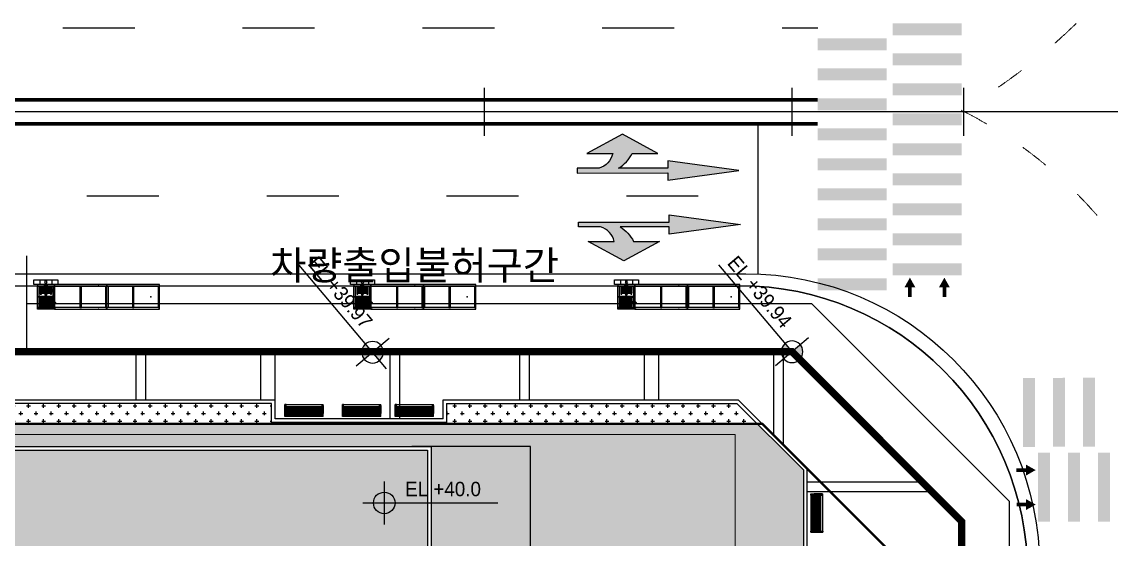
# Model space of a CAD drawing. Header units: millimetres. Extents: x -58335 to 291665, y -66693 to 213307.
# Drawn here: x 165682 to 211123, y 149744 to 171305 of the extents above; entities that cross this region are included whole.
import ezdxf
from ezdxf.enums import TextEntityAlignment as Align
from ezdxf.xclip import XClip

# ---------------------------------------------------------------- set-up
doc = ezdxf.new("R2010")
doc.units = ezdxf.units.MM
doc.header["$LTSCALE"] = 1000
doc.header["$XCLIPFRAME"] = 0
for name, pattern in [('X-SITE$0$ACAD_ISO03W100', [30, 12, -18]), ('X-SITE$0$H1', [1.5, 1, -0.5]), ('X-SITE$0$HID', [2.8, 1.8, -1]), ('X-SITE$0$HIDDEN', [0.375, 0.25, -0.125]), ('X-SITE$0$HIDDEN2', [4.75, 3.17, -1.58]), ('X-SITE$0$PHANTOM2', [1.25, 0.625, -0.125, 0.125, -0.125, 0.125, -0.125])]:
    doc.linetypes.add(name, pattern=pattern)
for name, color, linetype in [('X-SITE$0$# 레벨계획 PLOT', 212, 'Continuous'), ('X-SITE$0$-MY-계획선', 253, 'Continuous'), ('X-SITE$0$-MY-녹지', 254, 'Continuous'), ('X-SITE$0$-MY-녹지-건축한계선', 253, 'Continuous'), ('X-SITE$0$-MY-보조선', 253, 'Continuous'), ('X-SITE$0$-MY-시설선', 254, 'Continuous'), ('X-SITE$0$-MY-시설선 wood', 254, 'Continuous'), ('X-SITE$0$-MY-포장Hatch', 254, 'Continuous'), ('X-SITE$0$-MY-포장선', 254, 'Continuous'), ('X-SITE$0$-경계휀스', 5, 'Continuous'), ('X-SITE$0$-보도선', 7, 'Continuous'), ('X-SITE$0$0-교차로_횡단보도', 7, 'Continuous'), ('X-SITE$0$0-노면표시', 7, 'Continuous'), ('X-SITE$0$A-BOUNDARY(PLAN)', 2, 'X-SITE$0$PHANTOM2'), ('X-SITE$0$A-FUR', 252, 'X-SITE$0$H1'), ('X-SITE$0$A-SYM-LEVEL', 7, 'Continuous'), ('X-SITE$0$A-TEXT-NOTE', 7, 'Continuous'), ('X-SITE$0$A-전기충전기', 1, 'Continuous'), ('X-SITE$0$도로중심선', 9, 'Continuous'), ('X-SITE$0$도로체인', 9, 'Continuous'), ('X-SITE$0$식물재배화분', 253, 'Continuous'), ('X-SITE$0$차선계획', 7, 'Continuous')]:
    doc.layers.add(name, color=color, linetype=linetype)
doc.layers.add('X-SITE$0$-교차로 유도선', color=7, linetype='Continuous', lineweight=0)
doc.layers.add('X-SITE$0$-변경 블럭 외곽-', color=252, linetype='Continuous', lineweight=0)
for name, color, linetype, plot in [('X-SITE$0$NOPLOT', 193, 'Continuous', False), ('X-SITE$0$건축한계선(3m)', 193, 'Continuous', False), ('X-SITE$0$차량출입불허구간', 193, 'Continuous', False)]:
    doc.layers.add(name, color=color, linetype=linetype, plot=plot)
doc.styles.add('X-SITE$0$Gtx', font='')
doc.styles.add('X-SITE$0$Standard', font='arial.ttf')
doc.styles.get('X-SITE$0$Gtx').set_extended_font_data('Dotum')
doc.linetypes.add('X-SITE$0$FENCELINE1', pattern='A,6.35,-2.54,[133,ltypeshp.shx,S=2.54,R=0,X=-2.54,Y=0],-2.54,25.4', length=36.83)
pattern_1 = [(0, (-29382.50283462077, 14650.24201058148), (317.5, 317.5), [158.75, -476.25]), (90, (-29303.12783462077, 14570.86701058148), (-317.5, 317.5), [158.75, -476.25])]
pattern_2 = [(0, (-13126707.95605365, 452592.0284157017), (0, 609.5999999999999), []), (90, (-13126707.95605365, 452592.0284157017), (-609.5999999999999, 609.5999999999999), [609.5999999999999, -609.5999999999999])]

# ---------------------------------------------------------------- blocks, each defined once
blk = doc.blocks.new('X-SITE$0$JMP-001')
at = {"layer": 'X-SITE$0$-MY-시설선'}
for p, q in [((-750, 493.1631827099482), (-800, 493.1631827099482)), ((-800, 493.1631827099482), (-800, -7)), ((-750, 493.1631827099482), (-750, -7)), ((800, 493.1631827099482), (750, 493.1631827099482)), ((750, 493.1631827099482), (750, -7)), ((800, 493.1631827099482), (800, -7)), ((-750, 383.2071722051478), (-800, 383.2071722051478)), ((800, 383.2071722051478), (750, 383.2071722051478)), ((-750, -7), (-800, -7)), ((750, -7), (800, -7))]:
    blk.add_line(p, q, dxfattribs=at)
at = {"layer": 'X-SITE$0$-MY-시설선 wood'}
for p, q in [((750, 480.3676277521881), (-750, 480.3676277521881)), ((750, 443.8898529635044), (-750, 443.8898529635044)), ((750, 428.6192715769284), (-750, 428.6192715769284)), ((750, 427.2607293156907), (-750, 427.2607293156907)), ((750, 417.1665288311779), (-750, 417.1665288311779)), ((750, 415.7432818086236), (-750, 415.7432818086236)), ((750, 405.4787104555289), (-750, 405.4787104555289)), ((750, 404.2258343015565), (-750, 404.2258343015565)), ((750, 393.96126294852), (-750, 393.96126294852)), ((750, 357), (-750, 357)), ((750, 352.7500000000582), (-750, 352.7500000000582)), ((750, 312.7500000000582), (-750, 312.7500000000582)), ((750, 308.2500000000582), (-750, 308.2500000000582)), ((750, 268.2500000000582), (-750, 268.2500000000582)), ((750, 264.0000000000582), (-750, 264.0000000000582)), ((750, 224.0000000000582), (-750, 224.0000000000582)), ((750, 219.5000000000582), (-750, 219.5000000000582)), ((750, 179.25), (-750, 179.25)), ((750, 175.0000000000582), (-750, 175.0000000000582)), ((750, 135.0000000000582), (-750, 135.0000000000582)), ((750, 130.5000000000582), (-750, 130.5000000000582)), ((750, 90.25), (-750, 90.25)), ((750, 86.00000000005821), (-750, 86.00000000005821)), ((750, 0), (-750, 0))]:
    blk.add_line(p, q, dxfattribs=at)
for points in [[(-800, 364), (-750, 364), (-750, 23), (-800, 23)], [(800, 364), (750, 364), (750, 23), (800, 23)]]:
    blk.add_lwpolyline(points, close=True, dxfattribs=at)
blk = doc.blocks.new('X-SITE$0$240910_L-1F')
at = {"layer": 'X-SITE$0$-MY-녹지'}
h = blk.add_hatch(dxfattribs=at)
h.set_pattern_fill('CROSS', color=256, scale=50, style=2)
h.set_pattern_definition(pattern_1)
edge = h.paths.add_edge_path()
edge.add_arc((65971.06790467724, 168205.2538673246), 1849.999999998508, 147.2794962580445, 178.4524781962469)
edge.add_line((64121.74265580717, 168255.215091149), (153371.069938646, 168255.2153412951))
edge.add_line((153371.069938646, 168255.2153412951), (153371.069938646, 125655.2589651674))
edge.add_line((153371.069938646, 125655.2589651674), (167000.0000000652, 125655.2589651674))
edge.add_line((167000.0000000652, 125655.2589651674), (167000.0000000671, 169179.4013446472))
edge.add_line((167000.0000000671, 169179.4013446472), (166974.159169903, 169205.2421829184))
edge.add_line((166974.159169903, 169205.2421829184), (64414.63071680471, 169205.2555074241))
h = blk.add_hatch(dxfattribs=at)
h.set_pattern_fill('CROSS', color=256, scale=50, style=2)
h.set_pattern_definition(pattern_1)
edge = h.paths.add_edge_path()
edge.add_arc((65971.06790467794, 168205.2538673242), 1849.999999999252, 147.2794962580453, 157.7662413753517)
edge.add_line((64258.61947349191, 168905.2684175486), (64971.06790467876, 168905.2684175486))
edge.add_line((64971.06790467876, 168905.2684175486), (64971.06790467876, 168255.215091149))
edge.add_line((64971.06790467876, 168255.215091149), (153371.069938646, 168255.2153412951))
edge.add_line((153371.069938646, 168255.2153412951), (153371.069938646, 125655.2589651674))
edge.add_line((153371.069938646, 125655.2589651674), (167000.0000000652, 125655.2589651674))
edge.add_line((167000.0000000652, 125655.2589651674), (167000.0000000671, 169179.4013446472))
edge.add_line((167000.0000000671, 169179.4013446472), (166974.159169903, 169205.2421829184))
edge.add_line((166974.159169903, 169205.2421829184), (64414.63071680471, 169205.2555074241))
h = blk.add_hatch(dxfattribs=at)
h.set_pattern_fill('CROSS', color=256, scale=50, style=2)
h.set_pattern_definition(pattern_1)
h.paths.add_polyline_path([(172500.0000000671, 131894.3647641532), (171500.0000000689, 132894.3647641551), (171500.0000000671, 140772.8007477197), (168900.0000000652, 142593.3403470697), (168900.0000000633, 151249.5104622316), (171500.0000000652, 153070.0500615782), (171500.0000000633, 160413.8799464125), (168900.0000000652, 162234.4195457609), (168900.0000000615, 167279.4007487057), (167000.0000000708, 169179.4013446486), (167000.0000000689, 125655.2589651674), (172500.0000000689, 125655.2589651674)])
h = blk.add_hatch(dxfattribs=at)
h.set_pattern_fill('CROSS', color=256, scale=50, style=2)
h.set_pattern_definition(pattern_1)
h.paths.add_polyline_path([(172500.0000000671, 131894.3647641532), (171500.0000000689, 132894.3647641551), (171500.0000000671, 140772.8007477197), (168900.0000000652, 142593.3403470697), (168900.0000000633, 151249.5104622316), (171500.0000000652, 153070.0500615782), (171500.0000000633, 160413.8799464125), (168900.0000000652, 162234.4195457609), (168900.0000000615, 167279.4007487057), (167000.0000000708, 169179.4013446486), (167000.0000000689, 125655.2589651674), (172500.0000000689, 125655.2589651674)])
at = {"layer": 'X-SITE$0$-MY-녹지-건축한계선'}
h = blk.add_hatch(dxfattribs=at)
h.set_pattern_fill('CROSS', color=256, scale=50, style=2)
h.set_pattern_definition(pattern_1)
h.paths.add_polyline_path([(146721.067866249, 169205.2380811301), (146721.0679961629, 170055.2411890603), (130421.0678857379, 170055.2411890603), (130421.067885736, 169205.2411695736), (130621.0681455582, 169205.2416328436), (130621.0681455601, 169205.2323355795)])
h = blk.add_hatch(dxfattribs=at)
h.set_pattern_fill('CROSS', color=256, scale=50, style=2)
h.set_pattern_definition(pattern_1)
h.paths.add_polyline_path([(146721.067866249, 169205.2380811301), (146721.0679961629, 170055.2411890603), (130421.0678857379, 170055.2411890603), (130421.067885736, 169205.2411695736), (130621.0681455582, 169205.2416328436), (130621.0681455601, 169205.2323355795)])
h = blk.add_hatch(dxfattribs=at)
h.set_pattern_fill('CROSS', color=256, scale=50, style=2)
h.set_pattern_definition(pattern_1)
h.paths.add_polyline_path([(166974.1591699049, 169205.2421829183), (166124.1604303736, 170055.2411890603), (154021.0678857379, 170055.2411890603), (154021.067885736, 169205.2411695736)])
h = blk.add_hatch(dxfattribs=at)
h.set_pattern_fill('CROSS', color=256, scale=50, style=2)
h.set_pattern_definition(pattern_1)
h.paths.add_polyline_path([(166974.1591699049, 169205.2421829183), (166124.1604303736, 170055.2411890603), (154021.0678857379, 170055.2411890603), (154021.067885736, 169205.2411695736), (154221.0681455582, 169205.2416328436), (154221.0681455601, 169205.2323355795), (166203.1838269196, 169205.2366115953)])
h = blk.add_hatch(dxfattribs=at)
h.set_pattern_fill('CROSS', color=256, scale=50, style=2)
h.set_pattern_definition(pattern_1)
h.paths.add_polyline_path([(154021.067885736, 169255.2398899436), (146721.0678796788, 169255.2398899436), (146721.0678624397, 169205.2505761299), (154021.067868497, 169205.2505761299)])
h = blk.add_hatch(dxfattribs=at)
h.set_pattern_fill('CROSS', color=256, scale=50, style=2)
h.set_pattern_definition(pattern_1)
h.paths.add_polyline_path([(154021.067885736, 169255.2398899436), (146721.0678796788, 169255.2398899436), (146721.0678624397, 169205.2505761299), (154021.067868497, 169205.2505761299)])
at = {"layer": 'X-SITE$0$-MY-포장Hatch'}
h = blk.add_hatch(dxfattribs=at)
h.set_pattern_fill('AR-B816', color=256, scale=3)
h.set_pattern_definition(pattern_2)
h.paths.add_polyline_path([(64121.06790467876, 168105.2150911491), (64121.06790467876, 163955.2589651806), (148271.0676872376, 163955.2589651806), (148271.0676872309, 121555.258963606), (153221.069938646, 121555.2589636062), (153221.069938646, 168105.2146951846)])
h = blk.add_hatch(dxfattribs=at)
h.set_pattern_fill('AR-B816', color=256, scale=3)
h.set_pattern_definition(pattern_2)
h.paths.add_polyline_path([(64121.06790467876, 168105.2150911491), (64121.06790467876, 163955.2589651806), (148271.0676872376, 163955.2589651806), (148271.0676872309, 121555.258963606), (153221.069938646, 121555.2589636062), (153221.069938646, 168105.2146951846)])
at = {"layer": 'X-SITE$0$# 레벨계획 PLOT'}
for p, q in [((157521.0682707042, 168255.2169961068), (152571.069938646, 168255.215091149)), ((157521.0682707042, 168255.2169961068), (152571.069938646, 168255.215091149)), ((157521.0682707042, 105330.2616212892), (157521.0682707042, 168255.2169961068)), ((157521.0682707042, 105330.2616212892), (157521.0682707042, 168255.2169961068))]:
    blk.add_line(p, q, dxfattribs=at)
at = {"layer": 'X-SITE$0$-MY-계획선'}
for p, q in [((130271.067885736, 170205.2411890603), (146871.0680156499, 170205.2411890603)), ((130271.067885736, 170205.2411890603), (146871.0680156499, 170205.2411890603)), ((146871.067885736, 169405.2398899436), (146871.0680156481, 170205.2411890603)), ((146871.067885736, 169405.2398899436), (146871.0680156481, 170205.2411890603)), ((153871.067885736, 169405.2398899436), (153871.067885736, 170205.2411890603)), ((153871.067885736, 170205.2411890603), (166186.2924785074, 170205.2411890603)), ((153871.067885736, 169405.2398899436), (153871.067885736, 170205.2411890603)), ((153871.067885736, 170205.2411890603), (166186.2924785074, 170205.2411890603)), ((166186.2924785074, 170205.2411890603), (169050.0000000652, 167341.5327692783)), ((166186.2924785074, 170205.2411890603), (169050.0000000652, 167341.5327692783)), ((153871.067885736, 169405.2398899436), (146871.067885736, 169405.2398899436)), ((153871.067885736, 169405.2398899436), (146871.067885736, 169405.2398899436)), ((169050.0000000652, 167341.5327692783), (169050.0000000652, 162312.504603342)), ((169050.0000000652, 167341.5327692783), (169050.0000000652, 162312.504603342))]:
    blk.add_line(p, q, dxfattribs=at)
for points in [[(64121.06790467876, 168105.2688805138), (153221.069938646, 168105.2146951846), (153221.069938646, 121555.2589636062)], [(64971.06790467876, 168105.2683635943), (153221.069938646, 168105.2146951846), (153221.069938646, 121555.2589636062)]]:
    blk.add_lwpolyline(points, dxfattribs=at)
at = {"layer": 'X-SITE$0$-MY-보조선'}
for p, q in [((146721.0679961629, 170055.2411890603), (130421.067885736, 170055.2411890603)), ((146721.0679961629, 170055.2411890603), (130421.067885736, 170055.2411890603)), ((146721.067866249, 169255.2398899436), (146721.0679961611, 170055.2411890603)), ((146721.067866249, 169255.2398899436), (146721.0679961611, 170055.2411890603)), ((154021.067885736, 170055.2411890603), (166124.1604303718, 170055.2411890603)), ((154021.067885736, 170055.2411890603), (154021.067885736, 169255.2398899436)), ((154021.067885736, 170055.2411890603), (166124.1604303718, 170055.2411890603)), ((154021.067885736, 170055.2411890603), (154021.067885736, 169255.2398899436)), ((166124.1604303718, 170055.2411890603), (168900.0000000652, 167279.4007487025)), ((166124.1604303718, 170055.2411890603), (168900.0000000652, 167279.4007487025)), ((154021.067885736, 169255.2398899436), (146721.067866249, 169255.2398899436)), ((154021.067885736, 169255.2398899436), (146721.067866249, 169255.2398899436)), ((168900.0000000652, 167279.4007487025), (168900.0000000652, 162234.4195457614)), ((168900.0000000652, 167279.4007487025), (168900.0000000652, 162234.4195457614))]:
    blk.add_line(p, q, dxfattribs=at)
for points in [[(64121.74265580717, 168255.215091149), (153371.069938646, 168255.215091149), (153371.069938646, 121555.2589636063)], [(64971.06790467876, 168255.215091149), (153371.069938646, 168255.215091149), (153371.069938646, 121555.2589636063)]]:
    blk.add_lwpolyline(points, dxfattribs=at)
at = {"layer": 'X-SITE$0$-MY-포장선'}
for points in [[(141071.0680156481, 170205.2411890603), (141071.0680156481, 172205.2517324148)], [(141071.0680156481, 170205.2411890603), (141071.0680156481, 172205.2517324148)], [(141471.0680156481, 170205.2411890603), (141471.0680156481, 172205.2517324148)], [(141471.0680156481, 170205.2411890603), (141471.0680156481, 172205.2517324148)], [(146271.0680156481, 170205.2411890603), (146271.0680156481, 172205.2517324148)], [(146271.0680156481, 170205.2411890603), (146271.0680156481, 172205.2517324148)], [(146871.0680156481, 170205.2411890603), (146871.0680156481, 172205.2517324148)], [(146871.0680156481, 170205.2411890603), (146871.0680156481, 172205.2517324148)], [(151671.0680156481, 169405.2398899436), (151671.0680156481, 172205.2517324148)], [(151671.0680156481, 169405.2398899436), (151671.0680156481, 172205.2517324148)], [(152071.0680156481, 169405.2398899436), (152071.0680156481, 172205.2517324148)], [(152071.0680156481, 169405.2398899436), (152071.0680156481, 172205.2517324148)], [(157071.0681455601, 170205.2411890603), (157071.0681455601, 172205.2517324148)], [(157071.0681455601, 170205.2411890603), (157071.0681455601, 172205.2517324148)], [(157471.0681455601, 170205.2411890603), (157471.0681455601, 172205.2517324148)], [(157471.0681455601, 170205.2411890603), (157471.0681455601, 172205.2517324148)], [(162271.0681455601, 170205.2411890603), (162271.0681455601, 172205.2517324148)], [(162271.0681455601, 170205.2411890603), (162271.0681455601, 172205.2517324148)], [(162871.0681455601, 170205.2411890603), (162871.0681455601, 172205.2517324148)], [(162871.0681455601, 170205.2411890603), (162871.0681455601, 172205.2517324148)], [(167671.0681455601, 168720.4650562961), (167671.0681455601, 172205.2517324148)], [(167671.0681455601, 168720.4650562961), (167671.0681455601, 172205.2517324148)], [(168071.0681455601, 168320.464930833), (168071.0681455601, 172205.2517324148)], [(168071.0681455601, 168320.464930833), (168071.0681455601, 172205.2517324148)], [(169050.0000000652, 166780.7727968621), (173853.3998183459, 166780.7727968621)], [(169050.0000000652, 166780.7727968621), (173853.3998183459, 166780.7727968621)], [(169050.0000000652, 166380.7727968621), (174253.3996928819, 166380.7727968621)], [(169050.0000000652, 166380.7727968621), (174253.3996928819, 166380.7727968621)]]:
    blk.add_lwpolyline(points, dxfattribs=at)
at = {"layer": 'X-SITE$0$-경계휀스', "linetype": 'X-SITE$0$FENCELINE1', "lineweight": 0, "ltscale": 0.1}
for points in [[(153221.0699386458, 127755.2684175486), (166050.0022514829, 127755.2684175486), (166050.0022514829, 168755.2684175486), (61771.06790467876, 168755.2684175486)], [(153221.0699386458, 127755.2684175486), (166050.0022514829, 127755.2684175486), (166050.0022514829, 168755.2684175486), (64971.0679046791, 168755.2684175486)]]:
    blk.add_lwpolyline(points, dxfattribs=at)
at = {"layer": 'X-SITE$0$-MY-시설선'}
for p, xscale, rotation in [((148075.3269659504, 169993.8030537423), -1, 180), ((148075.3269659504, 169993.8030537423), -1, 180), ((150475.3269659504, 169993.8030537423), -1, 180), ((150475.3269659504, 169993.8030537423), -1, 180), ((152675.3269659504, 169993.8030537423), -1, 180), ((152675.3269659504, 169993.8030537423), -1, 180), ((169710.7904993892, 165482.8862627704), -1.00000000000003, 90), ((169710.7904993892, 165482.8862627704), -1.000000000000029, 90)]:
    blk.add_blockref('X-SITE$0$JMP-001', p, dxfattribs=dict(at, xscale=xscale, rotation=rotation))
blk = doc.blocks.new('X-SITE$0$SITE-2')
at = {"layer": 'X-SITE$0$도로중심선', "color": 252}
blk.add_lwpolyline([(184746.3494462992, 192619.8766052908), (184314.0666754325, 192619.8766571984, 0.4142079704072086), (184297.0669999999, 192602.8766572015), (184297.0669999999, 192435.5697927888, 0.4142179982388057), (184314.0672574644, 192418.5697927907), (184746.3494462992, 192418.569758324)], format="xyb", dxfattribs=at)
at = {"layer": 'X-SITE$0$도로체인', "color": 252}
for p, q in [((184464.6667236617, 192618.8693384483), (184464.6666854773, 192620.869338448)), ((184477.4959495192, 192618.8766375742), (184477.4959497594, 192620.8766375742)), ((184484.666723658, 192618.8697202923), (184484.6666854736, 192620.869720292))]:
    blk.add_line(p, q, dxfattribs=at)
blk = doc.blocks.new('X-SITE$0$A$C58c92af8')
at = {"layer": 'X-SITE$0$0-노면표시'}
h = blk.add_hatch(color=252, dxfattribs=at)
edge = h.paths.add_edge_path()
edge.add_line((479867.9149404243, 471807.0715048944), (478947.0374780372, 471806.8860024547))
edge.add_line((478947.0374780372, 471806.8860024547), (478947.078268595, 471604.38600618))
edge.add_line((478947.078268595, 471604.38600618), (482727.0781923011, 471605.1474537288))
edge.add_line((482727.0781923011, 471605.1474537288), (482727.1393800452, 471301.3974595999))
edge.add_line((482727.1393800452, 471301.3974595999), (485697.057735987, 471706.9957311784))
edge.add_line((485697.057735987, 471706.9957311784), (482726.9762120917, 472111.397443298))
edge.add_line((482726.9762120917, 472111.397443298), (482727.0373998359, 471807.6474492883))
edge.add_line((482727.0373998359, 471807.6474492883), (480677.9149232581, 471807.2346721028))
edge.add_arc((479914.7881324583, 473081.1508775178), 1484.999999075879, 300.9232962198686, 333.3404225896325)
edge.add_line((481241.9150548652, 472414.8482967948), (482321.915031977, 472415.0658536886))
edge.add_line((482321.915031977, 472415.0658536886), (480836.7518945411, 473224.7666968142))
edge.add_line((480836.7518945411, 473224.7666968142), (479351.9150930122, 472414.467573378))
edge.add_line((479351.9150930122, 472414.467573378), (480431.9150720313, 472414.6851295566))
edge.add_arc((479639.8747709593, 472584.3087146697), 809.9999994745979, 286.3516052345656, 347.9121135721355, ccw=False)
h = blk.add_hatch(color=252, dxfattribs=at)
edge = h.paths.add_edge_path()
edge.add_line((479929.031847544, 469356.8807544445), (479008.1543851569, 469356.69525272))
edge.add_line((479008.1543851569, 469356.69525272), (479008.1135926917, 469559.1952483391))
edge.add_line((479008.1135926917, 469559.1952483391), (482788.1135163978, 469559.9566943978))
edge.add_line((482788.1135163978, 469559.9566943978), (482788.0523286536, 469863.7066885566))
edge.add_line((482788.0523286536, 469863.7066885566), (485758.1338506415, 469459.3049762582))
edge.add_line((485758.1338506415, 469459.3049762582), (482788.2154946998, 469053.7067048287))
edge.add_line((482788.2154946998, 469053.7067048287), (482788.154308863, 469357.4566988086))
edge.add_line((482788.154308863, 469357.4566988086), (480739.0318303779, 469357.0439216231))
edge.add_arc((479976.4183394335, 468082.8203692592), 1484.999999316346, 26.682660855402673, 59.09978722516581, ccw=False)
edge.add_line((481303.2767129615, 468749.6575717067), (482383.2766900733, 468749.8751279449))
edge.add_line((482383.2766900733, 468749.8751279449), (480898.4398885444, 467939.5760044788))
edge.add_line((480898.4398885444, 467939.5760044788), (479413.2767511085, 468749.2768482899))
edge.add_line((479413.2767511085, 468749.2768482899), (480493.2767282203, 468749.4944045281))
edge.add_arc((479701.3048305358, 468579.5517359037), 809.99999835875, 12.11096977492216, 73.67147811248978)
at = {"layer": 'X-SITE$0$-교차로 유도선', "color": 252, "linetype": 'X-SITE$0$ACAD_ISO03W100', "ltscale": 0.1, "flags": 128}
blk.add_lwpolyline([(504937.4783616737, 485140.0023211276, -0.1539089897089894), (494985.8787885383, 474211.9710496103, -0.2095478898976111), (504315.521830149, 463075.3461229538, -0.2894471455761055), (515676.9529977515, 474155.5944994127, -0.2486404513216439), (504937.4783616737, 485140.002321068)], format="xyb", dxfattribs=at)
at = {"layer": 'X-SITE$0$-보도선'}
blk.add_line((385956.9467893485, 466905.6118758506), (485735.8806613199, 466905.5989125546), dxfattribs=at)
at = {"layer": 'X-SITE$0$-보도선', "color": 252}
blk.add_lwpolyline([(385956.9467893485, 466905.6118857125), (485735.8806710914, 466905.598922435, -0.4142135243203967), (497735.8791127875, 454905.598922435), (497735.8791127875, 292098.7584557568, -0.414213600425583), (485735.8775525764, 280098.7584557568), (431756.9467893708, 280098.7654686588)], format="xyb", dxfattribs=at)
at = {"layer": 'X-SITE$0$-보도선'}
blk.add_arc((485735.8791022752, 454905.5989125588), 11999.99999999591, 0, 89.99999255616102, dxfattribs=at)
at = {"layer": 'X-SITE$0$0-교차로_횡단보도', "color": 252}
for points in [[(492110.8787885383, 477843.0988900398), (494985.8787885383, 477843.0988900398), (492110.8787885383, 477343.0988900398), (494985.8787885383, 477343.0988900398)], [(491860.8787885383, 477218.0988900398), (488985.8787885383, 477218.0988900398), (491860.8787885383, 476718.0988900398), (488985.8787885383, 476718.0988900398)], [(492110.8787885383, 476593.0988900398), (494985.8787885383, 476593.0988900398), (492110.8787885383, 476093.0988900398), (494985.8787885383, 476093.0988900398)], [(491860.8787885383, 475968.0988900398), (488985.8787885383, 475968.0988900398), (491860.8787885383, 475468.0988900398), (488985.8787885383, 475468.0988900398)], [(492110.8787885383, 475343.0988900398), (494985.8787885383, 475343.0988900398), (492110.8787885383, 474843.0988900398), (494985.8787885383, 474843.0988900398)], [(491860.8787885383, 474718.0988900398), (488985.8787885383, 474718.0988900398), (491860.8787885383, 474218.0988900398), (488985.8787885383, 474218.0988900398)], [(492110.8787885383, 474093.0988900398), (494985.8787885383, 474093.0988900398), (492110.8787885383, 473593.0988900398), (494985.8787885383, 473593.0988900398)], [(491860.8787885383, 473468.0988900398), (488985.8787885383, 473468.0988900398), (491860.8787885383, 472968.0988900398), (488985.8787885383, 472968.0988900398)], [(492110.8787885383, 472843.0988900398), (494985.8787885383, 472843.0988900398), (492110.8787885383, 472343.0988900398), (494985.8787885383, 472343.0988900398)], [(491860.8787885383, 472218.0988900398), (488985.8787885383, 472218.0988900398), (491860.8787885383, 471718.0988900398), (488985.8787885383, 471718.0988900398)], [(492110.8787885383, 471593.0988900398), (494985.8787885383, 471593.0988900398), (492110.8787885383, 471093.0988900398), (494985.8787885383, 471093.0988900398)], [(491860.8787885383, 470968.0988900398), (488985.8787885383, 470968.0988900398), (491860.8787885383, 470468.0988900398), (488985.8787885383, 470468.0988900398)], [(492110.8787885383, 470343.0988900398), (494985.8787885383, 470343.0988900398), (492110.8787885383, 469843.0988900398), (494985.8787885383, 469843.0988900398)], [(491860.8787885383, 469718.0988900398), (488985.8787885383, 469718.0988900398), (491860.8787885383, 469218.0988900398), (488985.8787885383, 469218.0988900398)], [(492110.8787885383, 469093.0988900398), (494985.8787885383, 469093.0988900398), (492110.8787885383, 468593.0988900398), (494985.8787885383, 468593.0988900398)], [(491860.8787885383, 468468.0988900398), (488985.8787885383, 468468.0988900398), (491860.8787885383, 467968.0988900398), (488985.8787885383, 467968.0988900398)], [(492110.8787885383, 467843.0988900398), (494985.8787885383, 467843.0988900398), (492110.8787885383, 467343.0988900398), (494985.8787885383, 467343.0988900398)], [(491860.8787885383, 467218.0988900398), (488985.8787885383, 467218.0988900398), (491860.8787885383, 466718.0988900398), (488985.8787885383, 466718.0988900398)], [(492829.6287885383, 467243.0988900696), (493054.6287885383, 466843.0988900696), (492604.6287885383, 466843.0988900696), (493054.6287885383, 466843.0988900696)], [(494267.1287885383, 467243.0988900696), (494492.1287885383, 466843.0988900696), (494042.1287885383, 466843.0988900696), (494492.1287885383, 466843.0988900696)], [(492754.6287885383, 466843.0988900696), (492754.6287885383, 466443.0988900696), (492904.6287866309, 466843.0988900696), (492904.6287866309, 466443.0988900696)], [(494192.1287885383, 466843.0988900696), (494192.1287885383, 466443.0988900696), (494342.1287866309, 466843.0988900696), (494342.1287866309, 466443.0988900696)], [(497549.9473748878, 460193.0072014367), (497548.5608258918, 463068.0068670844), (498049.9473176673, 460193.2483404612), (498048.5607686713, 463068.2480061089)], [(498799.9472299293, 460193.6100490128), (498798.5606809333, 463068.6097146606), (499299.9471727088, 460193.8511880373), (499298.5606237128, 463068.8508536851)], [(500049.9470849708, 460194.2128966188), (500048.5605359748, 463069.2125622665), (500549.9470277503, 460194.4540356433), (500548.5604787543, 463069.453701291)], [(498175.0678716376, 459943.3086542522), (498176.454422541, 457068.3089886045), (498675.0678144172, 459943.5497932767), (498676.4543634132, 457068.550127629)], [(499425.0677266791, 459943.9115018582), (499426.4542775825, 457068.9118362104), (499925.0676694587, 459944.1526408826), (499926.4542184547, 457069.1529752349)], [(500675.0675817207, 459944.5143494641), (500676.4541307166, 457069.5146837865), (501175.0675245002, 459944.7554884886), (501176.4540734962, 457069.7558228408)], [(498075.4145227149, 459224.5105100905), (497675.5230794623, 458999.3176250195), (497675.3060556129, 459449.3175726568), (497675.5230794623, 458999.3176250195)], [(497675.3783975318, 459299.3175901507), (497275.3784433082, 459299.1246788835), (497675.4507394508, 459149.3176075851), (497275.4507852271, 459149.1246963178)], [(497676.0716729835, 457861.8177572822), (497276.0717187598, 457861.6248460745), (497676.1440129951, 457711.8177747165), (497276.1440606788, 457711.6248635089)], [(498076.1077962592, 457787.0106772219), (497676.216354914, 457561.8177921211), (497675.9993310645, 458011.817739818), (497676.216354914, 457561.8177921211)]]:
    blk.add_solid(points, dxfattribs=at)
at = {"layer": 'X-SITE$0$0-노면표시', "color": 252}
for points in [[(479867.9149404243, 471807.0715048944), (478947.0374780372, 471806.8860024547), (478947.078268595, 471604.38600618), (482727.0781923011, 471605.1474537288), (482727.1393800452, 471301.3974595999), (485697.057735987, 471706.9957311784), (482726.9762120917, 472111.397443298), (482727.0373998359, 471807.6474492883), (480677.9149232581, 471807.2346721028, 0.1423973180341528), (481241.9150548652, 472414.8482967948), (482321.915031977, 472415.0658536886), (480836.7518945411, 473224.7666968142), (479351.9150930122, 472414.467573378), (480431.9150720313, 472414.6851295566, -0.2752605111601941)], [(479929.031847544, 469356.8807544445), (479008.1543851569, 469356.69525272), (479008.1135926917, 469559.1952483391), (482788.1135163978, 469559.9566943978), (482788.0523286536, 469863.7066885566), (485758.1338506415, 469459.3049762582), (482788.2154946998, 469053.7067048287), (482788.154308863, 469357.4566988086), (480739.0318303779, 469357.0439216231, -0.1423973180341528), (481303.2767129615, 468749.6575717067), (482383.2766900733, 468749.8751279449), (480898.4398885444, 467939.5760044788), (479413.2767511085, 468749.2768482899), (480493.2767282203, 468749.4944045281, 0.2752605111601941)]]:
    blk.add_lwpolyline(points, format="xyb", close=True, dxfattribs=at)
at = {"layer": 'X-SITE$0$NOPLOT', "color": 251, "lineweight": 0}
blk.add_lwpolyline([(487914.811434336, 282848.7581726347), (494985.8791127875, 289919.8236322437), (494985.8791127875, 457084.5287441348), (487914.811434336, 464155.5986393427), (324556.9467893317, 464155.6198627686), (317485.8791127875, 457084.5531041061), (317485.8791127875, 289919.8479907249), (324556.9467893317, 282848.7793947791)], close=True, dxfattribs=at)
at = {"layer": 'X-SITE$0$차선계획', "color": 252, "linetype": 'X-SITE$0$ACAD_ISO03W100', "ltscale": 0.25, "flags": 128}
for points in [[(303985.8791127875, 292272.7466093337), (303985.8791127875, 455905.6197096442, -0.441146314425162), (325735.8819375709, 477655.6197096442), (488985.8787885383, 477655.5985003149)], [(310985.8791127875, 289772.7453269099), (310985.8791127875, 456905.6198395526, -0.4142136004255838), (324735.8808980659, 470655.6198395526), (486485.8787561134, 470655.5988251006)]]:
    blk.add_lwpolyline(points, format="xyb", dxfattribs=at)
at = {"layer": 'X-SITE$0$차선계획', "color": 252, "const_width": 150}
for points in [[(306985.8791127875, 289772.745781604), (306985.8791127875, 455905.6197096442, -0.4454555486648965), (325735.8815484717, 474655.6197096442), (488985.8788190559, 474655.5985002255)], [(307985.8791127875, 289772.7457166051), (307985.8791127875, 455905.6197096442, -0.4472156584254662), (325735.881418772, 473655.6197096442), (488985.8787561134, 473655.5985002255)]]:
    blk.add_lwpolyline(points, format="xyb", dxfattribs=at)
at = {"layer": 'X-SITE$0$차선계획', "color": 252}
blk.add_lwpolyline([(486485.8796144202, 473655.5988250112), (486485.8788018897, 467395.3905675446)], dxfattribs=at)
blk.add_lwpolyline([(385949.1497845547, 467405.6118867834), (485985.8807054237, 467405.59889001, -0.4142135243205553), (498235.8791127875, 455155.5988901292), (498235.8791127875, 291848.7584233319, -0.4142136004256356), (485985.8775220588, 279598.7584233319), (431756.9467720101, 279598.7654687152)], format="xyb", dxfattribs=at)
at = {"layer": 'X-SITE$0$A-FUR', "ltscale": 10, "xscale": 1000, "yscale": 1000, "zscale": 1000}
blk.add_blockref('X-SITE$0$SITE-2', (-183989581.1208872, -192145721.043155), dxfattribs=at)
blk = doc.blocks.new('X-SITE$0$A$Cae67b6b8')
for points in [[(131428.9333877563, 3999.984910607338), (131428.9328708649, -0.01707518100738525)], [(172428.9323234558, -39000.02097272873), (172428.9323234558, -6242.664177536964), (164186.2921123505, 1999.978617429733), (131428.9330043793, 1999.984910607338)]]:
    blk.add_lwpolyline(points)
at = {"style": 'X-SITE$0$Standard'}
blk.add_text('차량출입불허구간', height=1200, dxfattribs=at).set_placement((153634.0643317681, 3004.561632374651), align=Align.RIGHT)
blk = doc.blocks.new('X-SITE$0$s3')
at = {"layer": 'X-SITE$0$식물재배화분'}
h = blk.add_hatch(dxfattribs=at)
h.set_pattern_fill('HONEY', color=256, scale=0.1, style=0)
h.set_pattern_definition([(0, (-256.3492690573912, 35.19128920379447), (0.01875, 0.0108253175), [0.0125, -0.025]), (120, (-256.3492690573912, 35.19128920379447), (-0.01874999995903225, 0.01082531757095823), [0.01249999999999999, -0.02499999999999998]), (59.99999999999996, (-256.3492690573912, 35.19128920379447), (4.096775330677715e-11, 0.02165063507095822), [-0.025, 0.0125])])
h.paths.add_polyline_path([(-0.2350399999413639, 1.136971153871855), (-0.2350399999413639, 0.959471153881168), (0.2349600000306964, 0.959471153881168), (0.2349600000306964, 1.136971153871855)])
h = blk.add_hatch(dxfattribs=at)
h.set_pattern_fill('HONEY', color=256, scale=0.1, style=0)
h.set_pattern_definition([(0, (-256.3492690573912, 34.99378920378516), (0.01875, 0.0108253175), [0.0125, -0.025]), (120, (-256.3492690573912, 34.99378920378516), (-0.01874999995903225, 0.01082531757095823), [0.01249999999999999, -0.02499999999999997]), (59.99999999999996, (-256.3492690573912, 34.99378920378516), (4.096775330677715e-11, 0.02165063507095822), [-0.025, 0.0125])])
h.paths.add_polyline_path([(-0.2350399999413639, 0.9394711538625415), (-0.2350399999413639, 0.7619711538718548), (0.2349600000306964, 0.7619711538718548), (0.2349600000306964, 0.9394711538625415)])
h = blk.add_hatch(dxfattribs=at)
h.set_pattern_fill('HEX', color=256, scale=0.05, style=0)
h.set_pattern_definition([(0, (-0.9305398834403604, 0.2600000469537918), (-4.135903062765138e-25, 0.01082531755), [0.00625, -0.0125]), (120, (-0.9305398834403604, 0.2600000469537918), (-0.009375000002333522, -0.005412658774999998), [0.006249999999999994, -0.01249999999999999]), (59.99999999999996, (-0.9242898834636435, 0.2600000469538202), (-0.00937500000233352, 0.005412658775000002), [0.006250000000000001, -0.0125])])
h.paths.add_polyline_path([(0.2339599999831705, 0.2610000000277068), (0.2339599999831989, 0.5590000000083819), (-0.2340400000102818, 0.5590000000083819), (-0.2340400000102818, 0.2610000000277068)])
at = {"layer": 'X-SITE$0$식물재배화분', "linetype": 'X-SITE$0$HIDDEN', "ltscale": 3}
for p, q in [((-2.605039999936707, 1.160000000003521), (-2.605039999936707, 0.2600000000093132)), ((-0.3550399999367073, 1.01250000001167), (-0.2950399999972433, 1.012500000011642)), ((-0.3557318758685142, 0.88750000001167), (-0.2950399999972433, 0.8875000000116415))]:
    blk.add_line(p, q, dxfattribs=at)
at = {"layer": 'X-SITE$0$식물재배화분'}
for p, q in [((-0.3550399999367357, 1.160000000003521), (-0.4150399999926151, 1.160000000003492)), ((-0.3550399999367073, 0.2600000000093132), (-0.3550399999367357, 1.160000000003521)), ((-0.2350399999413639, 1.136971153871855), (0.2349600000306964, 1.136971153871855)), ((-0.2350399999413639, 0.7619711538718548), (-0.2350399999413639, 1.136971153871855)), ((0.2349600000306964, 1.136971153871855), (0.2349600000306964, 0.7619711538718548)), ((-0.2950399999972433, 0.7100000000209548), (-0.2950399999972717, 0.7400000000197906)), ((-0.2950399999972433, 0.7100000000209548), (-0.2950399999972433, 0.6800000000221189)), ((0.2349600000306964, 0.7619711538718548), (-0.2350399999413639, 0.7619711538718548)), ((0.2349600000306964, 0.5600000000267755), (-0.2350399999413639, 0.5600000000267755)), ((-0.2350399999413639, 0.5600000000267755), (-0.2350399999413639, 0.2600000000093132)), ((0.2339599999831989, 0.5590000000083819), (-0.2340400000102818, 0.5590000000083819)), ((-0.2340400000102818, 0.5590000000083819), (-0.2340400000102818, 0.2610000000277068)), ((0.2339599999831705, 0.2610000000277068), (0.2339599999831989, 0.5590000000083819)), ((0.2349600000306964, 0.2600000000093132), (0.2349600000306964, 0.5600000000267755)), ((-0.4150399999925867, 0.2600000000093132), (-0.3550399999367073, 0.2600000000093132)), ((-0.2350399999413639, 0.2600000000093132), (0.2349600000306964, 0.2600000000093132)), ((-0.2340400000102818, 0.2610000000277068), (0.2339599999831705, 0.2610000000277068))]:
    blk.add_line(p, q, dxfattribs=at)
for points in [[(-4.735039999941364, 1.160000000003492), (-2.545039999997243, 1.160000000003492), (-2.545039999997243, 1.220000000001164), (-4.735039999941364, 1.220000000001164)], [(-4.735039999941364, 1.160000000003492), (-4.735039999941392, 0.2600000000093132), (-4.675040000001928, 0.2600000000093132), (-4.6750400000019, 1.160000000003492)], [(-2.545039999997243, 1.160000000003492), (-0.3550399999367357, 1.160000000003521), (-0.3550399999367073, 1.220000000001193), (-2.545039999997243, 1.220000000001164)], [(-0.3504289387492463, 0.9937903715763525), (-0.3504289387492747, 0.9772793464071867), (-0.2795876532327668, 0.9772793464071583), (-0.2795876532327384, 0.9250291056232527), (-0.3504289387492747, 0.9250291056232811), (-0.3504289387492747, 0.9085180804541153), (-0.4175848753657192, 0.9511542260297858)], [(-0.3550399999367073, 1.220000000001193), (0.3549600000260398, 1.220000000001164), (0.3549600000260398, 1.160000000003492), (-0.3550399999367357, 1.160000000003521)], [(-0.3550399999367357, 1.160000000003521), (-0.3550399999367073, 0.2600000000093132), (-0.2950399999972433, 0.2600000000093132), (-0.2950399999972717, 1.160000000003492)], [(0.2949599999701604, 1.160000000003492), (0.3549600000260398, 1.160000000003492), (0.3549600000260398, 0.2600000000093132), (0.2949599999701604, 0.2600000000093132)], [(-0.2950399999972717, 0.7400000000197906), (0.2949599999701604, 0.7400000000197906), (0.294959999970132, 0.6800000000221189), (-0.2950399999972433, 0.6800000000221189)], [(-0.1850400000112131, 0.5600000000267755), (-0.1850400000112131, 0.6059999999997672), (-0.2350399999413639, 0.6059999999997672), (-0.2350399999413639, 0.5600000000267755)], [(0.2349600000306964, 0.5600000000267755), (0.2349600000306964, 0.6059999999997672), (0.1849599999841303, 0.6059999999997672), (0.1849599999841303, 0.5600000000267755)], [(-4.735039999941392, 0.2000000000116415), (-2.545039999997215, 0.2000000000116415), (-2.545039999997243, 0.2600000000093132), (-4.735039999941392, 0.2600000000093132)], [(-2.545039999997215, 0.2000000000116415), (-0.3550399999367073, 0.2000000000116415), (-0.3550399999367073, 0.2600000000093132), (-2.545039999997243, 0.2600000000093132)], [(-0.5, 0.2000000000116415), (0.5, 0.2000000000116415), (0.5, 2.842170943040401e-14), (-0.5, 2.842170943040401e-14)], [(0.3549600000260398, 0.2600000000093132), (-0.3550399999367073, 0.2600000000093132), (-0.3550399999367073, 0.2000000000116415), (0.3549600000260398, 0.2000000000116131)], [(0.04263614560477436, 0.1073743585438933), (0.02612512046471238, 0.1073743585438933), (0.02612512046471238, 0.0365330730273854), (-0.02612512034832548, 0.0365330730273854), (-0.02612512034829706, 0.1073743585438933), (-0.04263614548835903, 0.1073743585438933), (2.842170943040401e-14, 0.1745302951603946)]]:
    blk.add_lwpolyline(points, close=True, dxfattribs=at)
at = {"layer": 'X-SITE$0$식물재배화분', "linetype": 'X-SITE$0$HIDDEN', "ltscale": 3}
for points in [[(-3.670039999997243, 0.2600000000093132), (-3.610039999941364, 0.2600000000093132), (-3.610039999941392, 1.160000000003492), (-3.670039999997272, 1.160000000003492)], [(-2.545039999997243, 1.160000000003492), (-2.545039999997243, 0.2600000000093132), (-2.485039999941364, 0.2600000000093132), (-2.485039999941364, 1.160000000003492)], [(-1.480039999936736, 0.2600000000093132), (-1.420039999997272, 0.2600000000093132), (-1.420039999997243, 1.160000000003492), (-1.480039999936707, 1.160000000003521)]]:
    blk.add_lwpolyline(points, close=True, dxfattribs=at)
for points in [[(-0.2950399999972433, 1.012500000011642), (-0.3557318758685142, 0.88750000001167)], [(-0.3550399999367073, 1.01250000001167), (-0.2950399999972433, 0.8875000000116415)], [(-0.06258000002708286, 0.2600000000093416), (-0.06258000002708286, 0.20000000001167)], [(-0.06258000002708286, 0.20000000001167), (0.0625, 0.2600000000093132)], [(0.0625, 0.2000000000116415), (-0.06258000002708286, 0.2600000000093416)], [(0.0625, 0.2600000000093132), (0.0625, 0.2000000000116415)]]:
    blk.add_lwpolyline(points, dxfattribs=at)
at = {"layer": 'X-SITE$0$식물재배화분'}
for points in [[(-0.2350399999413639, 0.959471153881168), (0.2349600000306964, 0.959471153881168)], [(-0.2350399999413639, 0.9394711538625415), (0.2349600000306964, 0.9394711538625415)], [(-0.03503999998793006, 0.6200000000244472), (0.03496000007726252, 0.6200000000244472)], [(-3.999995533376932e-05, 0.6549999999988358), (-3.999995536219103e-05, 0.5850000000209548)]]:
    blk.add_lwpolyline(points, dxfattribs=at)
for points in [[(-0.2340400000102818, 0.4625000000232831), (-0.1940399999730289, 0.4625000000232831, -0.414213562373095), (-0.181540000019595, 0.4500000000116415), (-0.181540000019595, 0.3700000000244472, -0.414213562373095), (-0.1940399999730289, 0.3575000000128057), (-0.2340400000102818, 0.3575000000128057)], [(-0.2340400000103102, 0.3625000000174623), (-0.1940399999730289, 0.3625000000174623, 0.414213562373095), (-0.1865400000242516, 0.3700000000244472), (-0.1865400000242516, 0.4500000000116415, 0.414213562373095), (-0.1940399999730573, 0.4575000000186265), (-0.2340400000103102, 0.4575000000186265)], [(0.2339599999831989, 0.4625000000232831), (0.1939600000623614, 0.4625000000233115, 0.414213562373095), (0.1814599999925122, 0.4500000000116415), (0.1814599999925122, 0.3700000000244472, 0.414213562373095), (0.1939600000623614, 0.3575000000128057), (0.2339599999831989, 0.3575000000128057)], [(0.2339599999831989, 0.3625000000174623), (0.1939600000623614, 0.3625000000174623, -0.414213562373095), (0.1864599999971688, 0.3700000000244472), (0.1864599999971688, 0.4500000000116415, -0.414213562373095), (0.1939600000623614, 0.4575000000186549), (0.2339599999831989, 0.4575000000186265)]]:
    blk.add_lwpolyline(points, format="xyb", dxfattribs=at)
at = {"layer": 'X-SITE$0$식물재배화분', "linetype": 'X-SITE$0$HIDDEN2', "ltscale": 0.2}
for points in [[(-0.25, 2.842170943040401e-14), (-0.25, 2.842170943040401e-14), (-0.25, 0.2000000000116415)], [(0.25, 2.842170943040401e-14), (0.25, 2.842170943040401e-14), (0.25, 0.2000000000116415)]]:
    blk.add_lwpolyline(points, dxfattribs=at)
at = {"layer": 'X-SITE$0$식물재배화분'}
for centre, radius in [((-0.2315399999497458, 0.4600000000209548), 0.0025), ((-3.999995533376932e-05, 0.6200000000244472), 0.035), ((-3.999995533376932e-05, 0.6200000000244472), 0.03), ((0.2314600000390783, 0.4600000000209548), 0.0025), ((-0.2315399999497458, 0.360000000015134), 0.0025), ((0.2314600000390783, 0.360000000015134), 0.0025)]:
    blk.add_circle(centre, radius, dxfattribs=at)
at = {"layer": 'X-SITE$0$식물재배화분', "linetype": 'X-SITE$0$HIDDEN', "ltscale": 3}
for p in [(-2.190039999957662, 1.220000000001164), (-4.375040000001917, 0.7100000000064028), (-2.190039999957634, 0.2000000000116415)]:
    blk.add_point(p, dxfattribs=at)
blk = doc.blocks.new('X-SITE$0$A$C2afb0e87')
at = {"layer": 'X-SITE$0$식물재배화분', "lineweight": 0, "xscale": 1000, "yscale": 1000, "zscale": 1000, "rotation": 180.0000074438389}
for p in [(132235.3215029221, 3000.005375680747), (145435.3215029221, 3000.007090387167), (156445.3215029779, 3000.008521046722)]:
    blk.add_blockref('X-SITE$0$s3', p, dxfattribs=at)
blk = doc.blocks.new('X-SITE$0$sym_level')
at = {"layer": 'X-SITE$0$A-SYM-LEVEL'}
h = blk.add_hatch(color=256, dxfattribs=at)
h.paths.add_polyline_path([(0, 450, 0.4142135623730915), (-450, 0), (0, 0)])
h.paths.add_polyline_path([(450, 0), (0, 0), (0, -450, 0.4142135623730951)])
blk.add_line((0, 900), (0, -900), dxfattribs=at)
blk.add_circle((0, 0), 450, dxfattribs=at)

msp = doc.modelspace()

# ---------------------------------------------------------------- linework, layer by layer
at = {"layer": 'X-SITE$0$-변경 블럭 외곽-', "color": 8, "lineweight": 0, "elevation": 2.866404379089567e-10}
msp.add_lwpolyline([(204882.5028346878, 150483.9300880898), (197811.4351573427, 157554.9999833331), (34453.57051193982, 157555.021206731), (27382.50283462077, 150483.9544480425), (27382.50283462077, -16680.75066532567), (34453.57051193982, -23751.81926128082), (197811.4351574135, -23751.84048337489), (204882.5028346878, -16680.77502383478), (204882.5028346878, 150483.9300880898)], dxfattribs=at)
at = {"layer": 'X-SITE$0$A-BOUNDARY(PLAN)', "color": 2, "ltscale": 5, "const_width": 300, "elevation": 2.866404379089567e-10}
msp.add_lwpolyline([(204882.5027146497, 150483.9300979618), (197811.4350373045, 157554.9999932051), (34453.57039190165, 157555.021216603), (27382.5027145826, 150483.9544579145), (27382.5027145826, -16680.75065545365), (34453.57039190165, -23751.8192514088), (197811.4350373753, -23751.84047350287), (204882.5027146497, -16680.77501396276), (204882.5027146497, 150483.9300979618)], dxfattribs=at)
at = {"layer": 'X-SITE$0$A-BOUNDARY(PLAN)', "color": 2, "ltscale": 5, "const_width": 100, "elevation": 2.866404379089567e-10}
msp.add_lwpolyline([(196568.7940372386, 154555.0001447769), (35696.21092346206, 154555.0210452875), (30382.50283462077, 149241.3136467706), (30382.50283462077, -15438.11009236053), (35696.21147464484, -20751.81942271395), (196568.7949073137, -20751.8403219413), (201882.5028346878, -15438.13406113163), (201882.5028346878, 149241.289676575)], close=True, dxfattribs=at)
at = {"layer": 'X-SITE$0$A-SYM-LEVEL'}
for p, q in [((180895.3953862083, 156845.9885138591, 2.443322136084287e-09), (177254.8530789737, 161156.9280453096, 2.443322136084287e-09)), ((198392.1209536851, 156867.3848336076), (194751.5786464507, 161178.324365058)), ((179901.5180674512, 151254.030887043), (185544.0128999334, 151254.030887043))]:
    msp.add_line(p, q, dxfattribs=at)
at = {"layer": 'X-SITE$0$건축한계선(3m)', "linetype": 'X-SITE$0$HID', "lineweight": 0, "elevation": 2.866404379089567e-10}
for points in [[(196568.7940372386, 154555.0001447769), (35696.21092346206, 154555.0210452875), (30382.50283462077, 149241.3136467706), (30382.50283462077, -15438.11009236053), (35696.21147464484, -20751.81942271395)], [(35696.21147464484, -20751.81942271395), (196568.7949073137, -20751.8403219413), (201882.5028346878, -15438.13406113163), (201882.5028346878, 149241.289676575), (196568.7940331743, 154555.0001447767)], [(196568.7949113779, -20751.84032194118), (201882.5028387521, -15438.13406113139), (201882.5028387521, 149241.2896765752), (196568.7940372386, 154555.0001447769)]]:
    msp.add_lwpolyline(points, dxfattribs=at)

# ---------------------------------------------------------------- block references
msp.add_blockref('X-SITE$0$240910_L-1F', (29382.50283462077, -14650.24201058148))
at = {"layer": 'X-SITE$0$A-SYM-LEVEL', "xscale": -1, "rotation": 310.1807341246222}
for p in [(180314.7146459001, 157533.6002341163, 2.443322136084287e-09), (197811.4402133769, 157554.9965538648)]:
    msp.add_blockref('X-SITE$0$sym_level', p, dxfattribs=at)
at = {"layer": 'X-SITE$0$A-SYM-LEVEL'}
msp.add_blockref('X-SITE$0$sym_level', (180801.5180674512, 151254.030887043), dxfattribs=at)
at = {"layer": 'X-SITE$0$A-전기충전기'}
ref = msp.add_blockref('X-SITE$0$A$C58c92af8', (-290103.3762674975, -306600.5986461655), dxfattribs=at)
XClip(ref).set_block_clipping_path([(231768.32528206886, 239907.43377653998), (581768.3252820689, 519907.4337765401)])
at = {"layer": 'X-SITE$0$식물재배화분'}
msp.add_blockref('X-SITE$0$A$C2afb0e87', (34453.57039190165, 157555.0210866706), dxfattribs=at)
at = {"layer": 'X-SITE$0$차량출입불허구간', "linetype": 'X-SITE$0$HID'}
msp.add_blockref('X-SITE$0$A$Cae67b6b8', (34453.57051193982, 157555.021206731), dxfattribs=at)

# ---------------------------------------------------------------- texts
at = {"layer": 'X-SITE$0$A-TEXT-NOTE', "color": 1, "style": 'X-SITE$0$Gtx'}
for s, p in [('EL +39.97', (177577.7509172421, 161210.6391132896, 2.443322136084287e-09)), ('EL +39.94', (195074.4764847192, 161232.035433038))]:
    msp.add_text(s, height=600, rotation=310.1807341245712, dxfattribs=at).set_placement(p)
msp.add_text('EL +40.0', height=600, dxfattribs=at).set_placement((181670.3999654325, 151535.3834656613))

doc.saveas('drawing.dxf')
